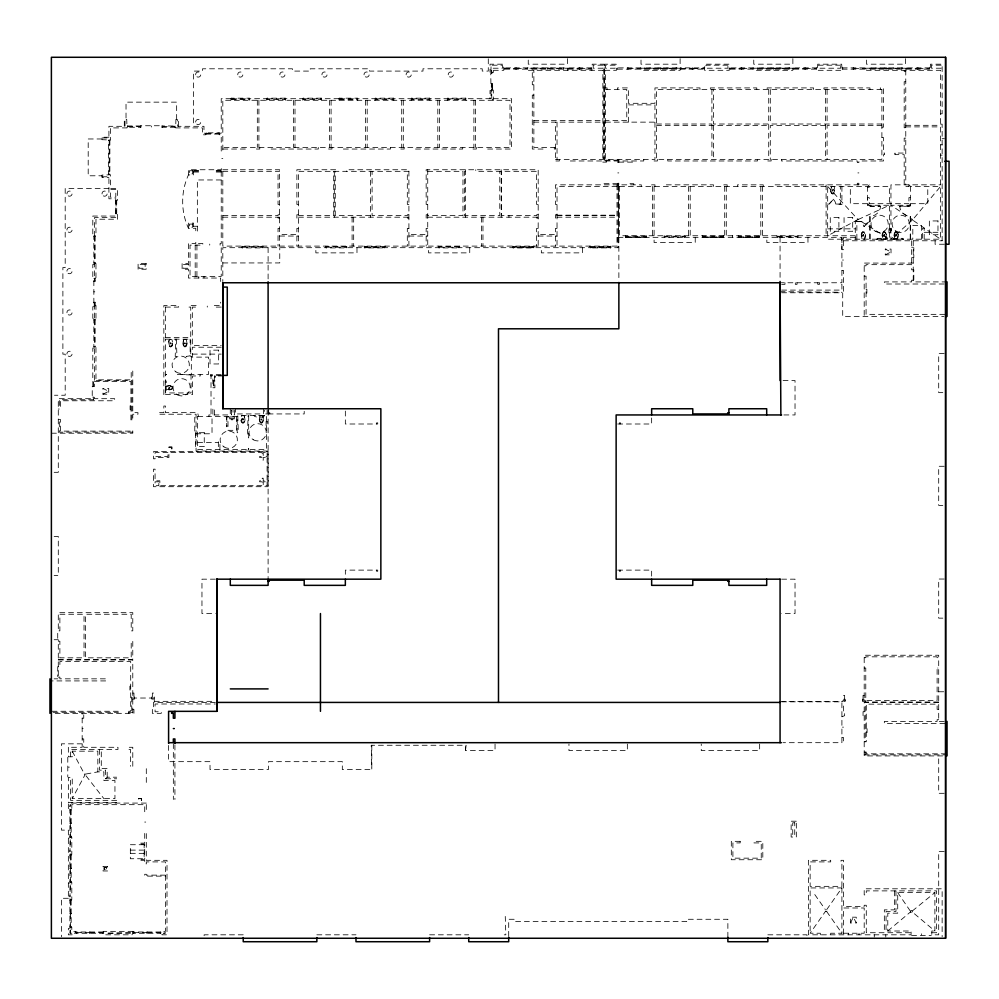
<?xml version="1.0" encoding="UTF-8"?>
<svg xmlns="http://www.w3.org/2000/svg" width="999" height="999" viewBox="0 0 999 999"><rect width="100%" height="100%" fill="white"/><g stroke="black" fill="none" stroke-linecap="round" stroke-linejoin="round"><path stroke-width="0.75" stroke-dasharray="5 3.75" d="M214.473 380.856L214.473 375.974L222.814 375.974M604.195 160.177L604.195 64.186M797.939 235.752L797.939 237.337L841.907 237.337L841.907 282.767L781.293 282.767M905.768 138.112L904.182 138.112L904.182 153.059L894.979 153.059L894.979 154.645L904.182 154.645L904.182 186.426L908.928 186.426M264.223 415.547L254.308 415.584M264.66 415.509C264.086 417.969 254.433 417.744 253.871 415.584M876.71 239.198L877.572 238.336L886.7 238.349L887.499 239.198M877.147 239.198L887.062 239.198M892.819 239.198L893.618 238.349L902.746 238.336L903.608 239.198M893.256 239.198L903.171 239.198M165.622 386.725L165.884 386.363A56.606 56.606 0 0 1 169.281 385.726A2.885 2.885 0 0 1 169.693 385.751A4.071 4.071 0 0 1 172.328 386.675A1.436 1.436 0 0 1 172.328 388.861A3.909 3.909 0 0 1 169.643 389.772A2.947 2.947 0 0 1 169.281 389.797A56.618 56.618 0 0 1 165.909 389.235L165.846 389.16A56.556 56.556 0 0 0 169.281 389.747M244.031 422.49A1.436 1.436 0 0 1 241.845 422.49A4.071 4.071 0 0 1 240.871 419.83A2.947 2.947 0 0 1 240.909 419.43A56.606 56.606 0 0 1 241.471 416.034L241.845 415.746A56.618 56.618 0 0 1 244.031 415.746L244.418 416.059A56.618 56.618 0 0 1 244.98 419.43A2.885 2.885 0 0 1 244.955 419.842M259.927 416.096L260.252 415.746A56.618 56.618 0 0 1 262.437 415.746L262.824 416.059A56.618 56.618 0 0 1 263.386 419.43A2.885 2.885 0 0 1 263.361 419.842M940.571 124.151L942.144 124.151L942.144 240.784L940.571 239.198L827.671 239.198L827.671 186.426L889.372 186.426L889.372 239.198L858.129 219.53L889.372 205.27L867.656 205.27L867.656 197.64L869.23 197.64L869.23 203.684L867.656 205.27M912.349 912.025C911.6 907.467 908.628 914.597 912.349 912.025L934.889 931.006L934.889 892.606L897.714 892.606L897.714 913.173L887.786 913.173L887.786 931.006L911.088 931.006L911.088 934.814L808.553 934.814L808.553 860.314L830.693 860.314L830.693 861.9L810.127 861.9L810.127 886.35L841.907 886.35L841.907 861.9L841.046 861.9L841.046 860.314L843.493 860.314L843.493 906.405L864.197 906.405L864.197 905.256L866.283 905.256L866.283 932.729L911.088 932.729M850.499 922.939L853.371 917.182L856.255 922.939L850.499 922.939L850.499 917.182L856.255 917.182L856.255 922.939M85.976 774.013L97.84 771.877L103.884 771.877L103.884 780.506L114.947 780.506L114.947 798.626L72.24 798.626L84.503 775.786C83.242 771.24 89.073 776.485 84.49 775.761M858.129 219.53L827.671 235.752M842.02 68.219L841.658 64.186L817.719 64.186L817.357 70.305L842.02 70.305L842.194 67.87L866.358 67.87L866.545 70.305L940.571 70.305L940.571 239.198L912.474 219.967L940.571 186.426L910.514 186.426L908.928 184.84L908.928 187.288L910.514 187.288M910.289 911.001L897.714 892.606M820.341 934.814L820.341 933.228L810.127 933.228L825.361 911.525C830.007 911.563 823.313 907.442 825.474 911.587M826.685 909.639L841.907 887.936L810.127 887.936L810.127 933.228M858.166 218.981L857.117 219.468M165.846 386.301L165.597 386.588A56.618 56.618 0 0 0 165.584 388.861L165.659 389.086M827.671 203.971L829.033 204.171L833.328 199.438L828.82 204.258L827.671 204.258M869.817 221.653C861.787 225 860.289 231.031 869.817 221.366M912.474 219.967L890.946 239.198L890.946 184.84L940.571 184.84M232.667 419.755L233.454 418.681M99.563 749.437L99.563 770.154L105.607 770.154L105.607 778.783L107.18 777.197L116.683 777.197M869.23 184.84L867.656 186.426L867.656 187.288L869.23 187.288L869.23 184.84L773.601 184.84L773.601 186.426M85.989 775.761L103.884 798.626M887.786 931.006L910.301 912.112M912.299 910.988L934.889 892.606M912.474 219.156L911.587 219.867M102.959 394.193L108.716 391.321L102.959 388.449L102.959 394.193L108.716 394.193L108.716 388.449L102.959 388.449M885.276 254.845L891.021 251.973L885.276 249.088L885.276 254.845L891.021 254.845L891.021 249.088L885.276 249.088M183.953 339.635L183.891 339.598A56.618 56.618 0 0 1 186.076 339.598L186.051 339.635M864.472 238.936L864.759 238.624A56.618 56.618 0 0 0 865.371 235.289A2.885 2.885 0 0 0 865.346 234.865A3.909 3.909 0 0 0 864.347 232.255A1.361 1.361 0 0 0 862.324 232.255A4.071 4.071 0 0 0 861.275 234.89A2.885 2.885 0 0 0 861.363 235.277A56.606 56.606 0 0 0 861.862 238.661L862.249 238.973A56.618 56.618 0 0 0 864.435 238.973L864.809 238.661A56.556 56.556 0 0 0 865.321 235.277M169.568 339.635L169.518 339.598A56.618 56.618 0 0 1 171.703 339.598L172.078 339.922A56.568 56.568 0 0 1 172.59 343.356M897.227 238.936L897.552 238.624A56.606 56.606 0 0 0 898.163 235.289A2.885 2.885 0 0 0 898.138 234.865A4.071 4.071 0 0 0 897.227 232.23A1.436 1.436 0 0 0 895.029 232.23A3.909 3.909 0 0 0 894.117 234.915A2.885 2.885 0 0 0 894.142 235.277A56.618 56.618 0 0 0 894.654 238.661L895.029 238.973A56.618 56.618 0 0 0 897.227 238.973L897.601 238.661A56.568 56.568 0 0 0 898.113 235.277M165.884 386.363L165.909 386.288A56.568 56.568 0 0 1 169.281 385.789M831.817 186.688L831.755 186.651A56.618 56.618 0 0 1 833.94 186.651L834.327 186.975A56.568 56.568 0 0 1 834.839 190.409M883.153 238.948L883.041 238.973A56.618 56.618 0 0 0 885.289 238.973L885.614 238.624A56.618 56.618 0 0 0 886.225 235.289M885.226 238.948L885.663 238.661A56.556 56.556 0 0 0 886.175 235.277A2.885 2.885 0 0 0 886.2 234.865A3.909 3.909 0 0 0 885.201 232.255A1.361 1.361 0 0 0 883.178 232.255A3.909 3.909 0 0 0 882.179 234.915A2.885 2.885 0 0 0 882.204 235.277A56.568 56.568 0 0 0 882.766 238.624L882.741 238.749A56.606 56.606 0 0 1 882.154 235.289M260.314 415.771L259.927 415.921A56.606 56.606 0 0 0 259.315 419.43A2.947 2.947 0 0 0 259.29 419.855M165.359 390.646L165.359 380.719M165.359 391.071L166.221 390.272L166.221 381.156L165.359 380.282M492.17 65.197L502.41 65.197L502.41 68.219L491.733 68.219L491.733 72.49L493.319 72.49L493.319 70.305L491.733 68.219M680.094 68.219L641.046 68.219L641.046 70.305L680.094 70.305L680.269 67.87L704.432 67.87L704.607 70.305L729.27 70.305L728.908 64.186L704.969 64.186L704.607 68.219M866.545 68.219L905.581 68.219L905.581 70.305M504.532 68.506L515.746 68.506M516.321 68.506L527.547 68.506M531.93 68.506L547.527 68.506M548.114 68.506L563.711 68.506M568.094 68.506L579.32 68.506M579.895 68.506L591.108 68.506M628.209 68.506L640.284 68.506M644.68 68.506L660.277 68.506M660.851 68.506L676.46 68.506M680.843 68.506L692.057 68.506M692.632 68.506L703.858 68.506M730.032 68.506L741.246 68.506M741.82 68.506L753.034 68.506M757.429 68.506L773.026 68.506M773.601 68.506L789.21 68.506M793.593 68.506L804.807 68.506M805.381 68.506L816.595 68.506M853.708 68.506L865.783 68.506M870.166 68.506L885.776 68.506M886.35 68.506L901.947 68.506M906.343 68.506L917.557 68.506M918.131 68.506L929.345 68.506M680.269 69.156L704.432 69.156M842.194 69.156L866.358 69.156M493.319 70.305L503.783 70.305L503.421 64.186L490.01 64.186L490.01 72.128L491.733 72.128M491.733 71.129L491.021 71.129L491.021 65.909M905.768 71.379L904.182 71.379L904.182 70.305M905.768 81.731L904.182 81.731L904.182 127.747L905.768 127.747M490.909 83.604L490.759 73.252L492.632 72.677L491.333 73.252M491.333 84.178L492.632 84.178M533.866 84.753L532.292 84.753L532.292 70.305M605.494 87.912L607.067 87.912L607.067 89.498M491.333 89.348L492.632 89.348M605.494 89.498L626.773 89.498L626.773 120.567L605.494 120.567M491.733 90.472L490.01 90.472L490.01 98.701M491.733 91.471L491.021 91.471L491.021 98.564M533.866 95.105L532.292 95.105L532.292 149.038L543.943 149.038L543.943 147.452M230.969 98.701L221.229 98.701L221.229 133.217L219.68 133.217M338.973 98.701L321.641 98.701L321.641 100.287M490.734 98.701L466.034 98.701L466.034 100.287M493.319 98.701L511.575 98.701L511.575 149.038L486.7 149.038L486.7 147.452M231.731 98.814L248.988 98.814M267.532 98.814L284.79 98.814M303.634 98.814L320.891 98.814M339.722 98.814L356.98 98.814M375.824 98.814L393.082 98.814M411.925 98.814L429.183 98.814M448.014 98.814L465.272 98.814M231.156 99.463L249.563 99.463L249.563 98.177L231.156 98.177L230.969 100.287M339.148 99.463L357.555 99.463L357.555 98.177L339.148 98.177L338.973 100.287M940.571 113.799L942.144 113.799L942.144 64.186L930.469 64.186L930.106 70.305M533.866 120.567L602.897 120.567M533.866 122.14L602.897 122.14M605.494 122.14L654.957 122.14M656.543 124.013L711.912 124.013M881.892 124.013L713.486 124.013L713.486 89.498M905.768 125.312L940.571 125.312M656.543 125.599L768.718 125.599M825.511 125.599L770.291 125.599L770.291 159.39M881.892 125.599L827.097 125.599L827.097 159.39M140.984 125.961L127.173 125.961L127.173 127.26L140.984 127.26L140.984 125.737L161.688 125.737L161.688 127.26L175.499 127.26L175.499 125.961L161.688 125.961M127.747 126.611L140.409 126.611M162.263 126.611L174.925 126.611M905.768 126.885L940.571 126.885M881.892 127.173L883.478 127.173L883.478 87.912L880.306 87.912L880.306 89.498M206.269 133.466L218.931 133.466M219.505 134.116L205.694 134.116L205.694 132.817L219.505 132.817L219.68 134.803L221.229 134.803L221.229 151.623L222.814 151.623L222.814 100.287L510.002 100.287L510.002 147.452L222.814 147.452M108.916 137.238L102.01 137.238L102.01 139.685L108.916 139.935M881.892 137.525L883.478 137.525L883.478 153.059L884.627 153.059L884.627 154.645L883.478 154.645L883.478 160.976L858.878 160.976L858.878 162.55L857.304 162.55L857.304 160.976L781.505 160.976L781.505 159.39M102.01 137.962L108.916 137.962L108.916 126.311L125.025 126.311L125.025 119.405M942.144 138.686L944.442 138.686M102.01 138.973L88.199 138.973L88.199 175.787L102.01 175.787M108.566 140.697L109.865 140.697M940.571 144.793L942.144 144.793M555.444 147.452L533.866 147.452L533.866 70.305M222.814 149.038L246.104 149.038L246.104 147.452M555.444 149.038L554.295 149.038L554.295 147.452M940.571 155.145L942.144 155.145M221.803 158.529L222.814 158.529M555.444 159.39L602.897 159.39M604.795 160.177L618.281 160.177L618.281 162.55M618.793 162.125L633.766 162.125L633.766 160.976M222.814 169.743L279.62 169.743L279.62 246.104M193.619 170.754L198.963 170.754M216.221 170.754L221.229 170.754M193.619 171.041L198.963 171.041M216.221 171.041L221.229 171.041M222.814 171.328L279.62 171.328M408.903 171.328L298.451 171.328L298.451 246.104M427.734 171.328L462.974 171.328L462.974 215.622L427.734 215.622M465.422 171.328L464.56 171.328L464.56 215.622L499.787 215.622L499.787 171.328M193.619 172.04L198.963 172.04L198.963 169.743M221.229 172.04L216.221 172.04L216.221 169.743M617.782 172.902L618.793 172.902M857.879 172.902L858.878 172.902M108.566 174.063L109.865 174.063M221.229 179.957L197.352 179.957L197.352 232.018L195.779 232.018L195.779 228.272L188.436 228.272A64.585 64.585 0 0 1 188.436 174.925L193.619 174.925L193.619 171.328M102.01 176.786L108.916 176.786L108.916 198.789L115.809 198.789L115.809 200.337L117.395 200.337L117.395 188.436L110.489 188.436L110.489 174.813L102.01 175.062L102.01 177.51L108.916 177.51M617.782 183.691L602.822 183.691L602.822 184.84M616.995 186.426L557.03 186.426L557.03 246.104M619.58 186.426L826.098 186.426M108.916 188.436L65.197 188.436L65.197 267.532L62.887 267.532L62.887 354.158L65.197 354.158L65.197 395.242L54.458 395.242M910.514 197.64L908.928 197.64L908.928 203.684L910.514 205.27L890.946 205.27L911.762 219.068M115.422 201.099L116.708 201.099M869.23 203.684L908.928 203.684M910.514 203.684L927.771 203.684L927.771 186.426M833.129 199.238A7.205 7.205 0 0 1 835.726 203.971L840.334 203.971M279.62 204.408L278.034 204.408L278.034 171.328M298.451 204.408L296.878 204.408L296.878 169.743L336.126 169.743L336.126 171.328M408.903 204.408L407.317 204.408L407.317 171.328M427.734 204.408L426.161 204.408L426.161 169.743L538.186 169.743L538.186 246.104M538.186 204.408L536.6 204.408L536.6 171.328L475.774 171.328L475.774 169.743M557.03 204.408L555.444 204.408L555.444 184.84L641.296 184.84L641.296 186.426M840.334 204.258L835.726 203.971M869.817 205.27L869.817 205.981L880.594 206.269L870.104 206.269L870.104 205.27M910.514 186.426L910.514 205.981L899.724 206.269L910.226 206.269L910.226 205.27M115.422 213.749L116.708 213.749M279.62 214.76L278.034 214.76L278.034 215.622L222.814 215.622M298.451 214.76L296.878 214.76L296.878 218.069L298.451 218.069M408.903 214.76L407.317 214.76L407.317 215.622L372.09 215.622L372.09 171.328M427.734 214.76L426.161 214.76L426.161 218.069L427.734 218.069M538.186 214.76L536.6 214.76L536.6 215.622L501.373 215.622L501.373 171.328M557.03 214.76L555.444 214.76L555.444 218.069L557.03 218.069M557.03 215.185L616.995 215.185M298.451 215.622L333.691 215.622L333.691 171.328M370.504 215.622L335.264 215.622L335.264 171.328M557.03 215.622L616.995 215.622M222.814 217.195L279.62 217.195M298.451 217.195L408.903 217.195M427.734 217.195L538.186 217.195M557.03 217.195L616.995 217.195M115.809 217.632L94.393 217.632L94.393 235.627L95.966 235.627L95.966 219.218L117.395 219.218L117.395 214.51L115.809 214.51L115.809 216.046L92.807 216.046L92.807 234.765L94.393 234.765M279.62 218.069L278.034 218.069L278.034 217.195M408.903 218.069L407.317 218.069L407.317 217.195M538.186 218.069L536.6 218.069L536.6 217.195M856.867 221.366L861.9 221.653A7.205 7.205 0 0 0 864.497 226.398M856.867 221.653L861.9 221.653M193.619 226.261L197.352 226.261M279.62 228.421L278.034 228.421L278.034 246.104M298.451 228.421L296.878 228.421L296.878 234.453L279.62 234.453M408.903 228.421L407.317 228.421L407.317 246.104M427.734 228.421L426.161 228.421L426.161 234.453L408.903 234.453M538.186 228.421L536.6 228.421L536.6 246.104M557.03 228.421L555.444 228.421L555.444 234.453L538.186 234.453M827.671 228.846L855.281 228.846M924.175 232.305L940.571 232.305M855.281 235.752L619.58 235.752L619.58 184.84M279.62 236.039L298.451 236.039M408.903 236.039L427.734 236.039M538.186 236.039L557.03 236.039M777.047 236.251L797.764 236.251L797.764 237.55L777.047 237.55L776.872 235.752M93.856 236.388L95.155 236.388M626.273 236.9L645.829 236.9M664.884 236.9L684.44 236.9M703.284 236.9L722.839 236.9M739.01 236.9L758.578 236.9M777.634 236.9L797.19 236.9M617.994 237.337L664.123 237.337L664.123 235.752M776.872 237.337L685.189 237.337L685.189 235.752M855.281 237.337L843.493 237.337L843.493 239.198L841.907 240.784L942.144 240.784M618.581 237.625L618.281 185.265M617.994 237.912L618.581 247.69L459.702 247.69L459.702 246.104M944.405 244.243L935.101 244.243L935.101 240.784M262.787 246.616L242.083 246.616L242.083 247.902L262.787 247.902L262.974 246.104M385.177 246.616L364.46 246.616L364.46 247.902L385.177 247.902L385.352 246.104M589.959 246.616L610.664 246.616L610.664 247.902L589.959 247.902L589.772 246.104M242.657 247.252L262.213 247.252M326.636 247.252L346.203 247.252M365.035 247.252L384.59 247.252M439.385 247.252L458.941 247.252M513.598 247.252L533.154 247.252M590.534 247.252L610.089 247.252M911.662 247.252L913.236 247.252M262.974 247.69L325.886 247.69L325.886 246.104M911.662 257.605L913.823 257.605L913.823 247.764M842.482 260.04L843.493 260.04M93.856 262.849L95.155 262.849M222.814 262.937L279.757 262.937L279.757 247.69M913.236 263.074L864.197 263.074L864.197 316.433M94.393 264.46L92.807 264.46L92.807 276.985L94.393 276.985M864.197 265.809L866.071 265.809L866.071 264.66L911.662 264.66L911.662 269.83L913.823 269.83L913.823 279.683M841.907 270.392L843.493 270.392L843.493 294.28M864.197 276.161L866.071 276.161L866.071 314.348L944.954 314.348M93.856 278.609L95.155 278.609M913.236 280.195L911.662 280.195L911.662 281.918L884.34 281.918L884.34 284.003L944.954 284.003M93.856 280.906L95.155 280.906M93.806 281.481L95.155 281.481L95.155 278.034L93.856 278.034L93.856 305.644L95.155 305.644L95.155 302.197L93.806 302.197M947.04 281.918L913.236 281.918L913.236 240.784M781.655 284.34L784.964 284.34L784.964 282.767M866.071 289.285L866.87 289.285L866.87 293.094L866.071 293.094M781.655 290.097L841.907 290.097L841.907 284.34L840.184 284.34L840.184 282.767M93.806 291.833L94.818 291.833M780.069 291.696L841.907 292.27M781.605 292.769L842.706 292.769L842.706 316.433L943.968 316.433M93.856 302.772L95.155 302.772M93.856 305.07L95.155 305.07M94.393 306.693L92.807 306.693L92.807 318.344L94.393 318.344M165.434 307.093L178.659 307.093L178.659 305.507L163.848 305.507L163.848 395.679L165.359 395.679L165.359 394.53L192.607 394.53L192.607 375.974L200.237 375.974L200.237 374.388M221.229 307.093L214.186 307.093L214.186 305.507L220.654 305.507L220.654 302.197M93.856 319.967L95.155 319.967M165.434 337.575L190.734 337.575L190.734 307.093L189.011 307.093L189.011 305.507L196.928 305.507L196.928 307.093L192.32 307.093L192.32 345.629L221.229 345.629M165.434 339.161L190.734 339.161L190.734 356.418M93.856 346.428L95.155 346.428M221.229 347.215L192.32 347.215L192.32 356.418L186.139 356.418L190.16 355.844L190.16 339.161M94.393 348.052L92.807 348.052L92.807 386.613M944.217 353.534L938.698 353.534L938.698 392.644L944.217 392.644M192.32 354.108L221.229 354.108M165.434 374.388L166.583 374.388L165.434 374.962M221.229 374.388L210.589 374.388L210.589 375.974L212.887 375.974L212.887 387.762L214.897 387.762L214.897 380.856L212.887 380.856M191.034 374.962L176.935 374.388L208.579 374.388L208.579 357.13L191.321 357.13L191.321 374.388M221.353 375.387L211.014 375.387L211.014 414.947M783.066 380.569L795.029 380.569L795.029 414.947L783.104 414.947M94.393 381.431L130.919 381.431L130.919 419.98L132.78 419.98L132.78 414.223L137.962 414.223L137.962 412.649L132.78 412.649L132.78 370.641L131.206 370.641L131.206 379.845L95.966 379.845L95.966 347.177L94.393 347.177L94.393 386.613L92.233 386.613L92.233 396.965L94.393 396.965L94.393 398.688L114.66 398.688L114.66 400.774L60.377 400.774L60.377 409.041L58.292 409.041M169.006 387.45A2.26 2.26 0 0 1 169.83 387.612A2.26 2.26 0 0 0 169.106 387.387L169.006 388.074A2.26 2.26 0 0 0 169.83 387.924A2.26 2.26 0 0 1 169.106 388.149M213.461 398.114L214.473 398.114M93.594 399.725L59.328 399.725L59.328 409.041M130.919 405.794L130.107 405.794L130.107 409.602L130.919 409.602M268.681 412.787L269.83 412.787L269.83 413.936M268.107 413.936L304.208 413.936L304.208 411.338M237.762 416.533L194.768 416.533L194.768 433.778L212.025 433.778L212.025 416.533M229.995 416.958L234.028 416.958M230.856 418.394L233.167 418.394M58.292 419.393L60.377 419.393L60.377 431.118L130.919 431.118L130.919 430.332L132.78 430.332L132.78 433.204L51.386 433.204M231.556 419.83L232.467 419.83M617.669 424.001L651.648 424.001L651.648 416.383M132.78 432.155L59.328 432.155L59.328 419.393M197.64 442.557L218.356 442.557M268.107 451.036L196.066 451.036L196.066 414.223L158.666 414.223L158.666 412.649L163.848 412.649L163.848 406.031L165.434 406.031L165.434 412.649L197.64 412.649L198.501 416.533M944.217 466.283L938.698 466.283L938.698 505.394L944.217 505.394M54.146 472.315L58.292 472.315L58.292 398.688L92.807 398.688L92.807 396.965M54.146 536.463L58.292 536.463L58.292 575.574L54.146 575.574M617.669 570.117L651.648 570.117L651.648 576.211M944.217 579.033L938.698 579.033L938.698 618.144L944.217 618.144M215.384 579.17L201.96 579.17L201.96 613.536L215.422 613.536M781.605 579.17L795.029 579.17L795.029 613.536L781.568 613.536M54.146 639.71L58.292 639.71L58.292 678.833L54.121 678.833M58.292 641.221L59.878 641.221L59.878 657.829L84.028 657.829L84.028 614.26L59.878 614.26L59.878 630.869L57.717 630.869L57.717 640.721M864.197 657.692L865.783 657.692L865.783 656.83L937.112 656.83L937.112 657.692L938.698 657.692M58.292 659.415L132.78 659.415L132.78 641.221L131.206 641.221L131.206 657.829L85.614 657.829L85.614 614.26L131.206 614.26L131.206 630.869L132.78 630.869L132.78 612.674L58.292 612.674L58.292 630.869M58.292 659.989L132.78 659.989L132.78 713.348M864.197 668.044L865.783 668.044L865.783 700.399L937.112 700.399L937.112 668.044L938.698 668.044L937.686 668.044M58.292 677.11L59.878 677.11L59.878 678.833L106.319 678.833L106.319 680.918L52.035 680.918M130.694 686.201L129.895 686.201L129.895 690.009L130.694 690.009M938.698 691.77L944.217 691.77M132.78 693.069L133.941 693.069L133.941 696.952L132.78 696.952M153.496 693.069L152.347 693.069L152.347 696.952L153.496 696.952M843.493 695.366L844.642 695.366L844.642 699.25M864.197 695.366L863.049 695.366L863.049 699.25M131.743 698.026L154.283 698.026M132.78 699.113L134.515 699.113L134.515 696.952M153.496 699.113L151.773 699.113L151.773 696.952M843.493 699.25L845.216 699.25L845.216 701.41L843.493 701.41M864.197 699.25L862.474 699.25L862.474 701.41L864.197 701.41M845.216 700.324L842.994 700.324L842.994 701.623L781.605 701.623M862.474 700.324L865.246 700.324L865.246 741.745M154.283 701.335L215.384 701.335M781.618 701.835L841.907 701.835L841.907 742.682L782.929 742.682M938.698 701.985L864.197 701.985L864.197 655.244L938.698 655.244L938.698 721.403L944.255 721.403M215.372 702.422L153.496 702.422L153.496 709.465L152.347 709.465L152.347 713.348L161.264 713.348L161.264 711.763L155.07 711.763L155.07 703.995L215.334 703.995M938.698 702.559L864.197 702.559L864.197 755.918L944.255 755.918M938.698 709.315L937.112 709.315L937.112 704.145L866.283 704.145L866.283 741.745L864.197 741.745M132.78 709.465L133.941 709.465L133.941 713.348L53.022 713.348M52.035 711.263L118.406 711.263L118.406 713.348M864.197 711.763L863.049 711.763L863.049 715.646L864.197 715.646M53.059 712.299L118.406 712.299M128.759 712.299L132.78 712.299M841.907 716.795L844.642 715.646L844.642 711.763L843.493 711.763L843.493 702.422M82.168 718.231L83.741 718.231L83.741 713.348M938.698 719.667L937.112 719.667L937.112 721.403L884.34 721.403L884.34 723.488L944.954 723.488M842.482 727.147L843.493 727.147M82.168 728.583L83.167 728.583M866.283 728.771L867.095 728.771L867.095 732.579L866.283 732.579M841.907 737.499L843.493 737.499L843.493 742.682M82.168 738.948L83.741 738.948L83.741 747.289L117.969 747.289L117.969 749.437L70.517 749.437L70.517 756.78M82.168 743.83L61.451 743.83L61.451 830.119L68.357 830.119L68.357 898.576L71.803 899.55L71.803 882.354L68.357 883.328M71.516 747.289L82.168 747.289L82.168 713.348M465.559 750.012L466.133 745.266L371.228 745.266L371.803 769.005M68.357 747.289L68.357 756.78L72.24 756.78L72.24 751.173L97.84 751.173L97.84 771.877M864.197 752.097L866.283 752.097L866.283 753.833L944.954 753.833M864.197 754.869L947.04 754.869M68.357 767.132L69.368 767.132M105.607 778.783L116.683 778.783M944.217 793.306L938.698 793.306L938.698 755.918M116.683 800.349L70.517 800.349L70.517 777.484M116.683 802.509L68.357 802.509L68.357 777.484L72.24 777.484L72.24 798.626M69.88 809.989L71.179 809.989M144.718 822.065L145.729 822.065M69.88 822.926L71.179 822.926M69.88 823.501L71.179 823.501M69.88 836.45L71.179 836.45M68.357 838.173L71.803 837.199L71.803 854.382L68.357 853.421M130.345 850.112L144.143 850.112M944.217 851.398L938.698 851.398L938.698 934.814L931.792 934.814L931.792 931.006L934.889 931.006M130.345 853.346L144.143 853.346M69.88 855.144L71.179 855.144M69.88 868.081L71.179 868.081M69.88 868.655L71.179 868.655M165.434 875.136L146.304 875.136L146.304 874.275L144.718 874.275L144.718 876.135L165.434 876.135M69.88 881.605L71.179 881.605M68.357 898.288L61.451 898.288L61.451 936.725M69.88 900.299L71.179 900.299M69.88 913.236L71.179 913.236M69.88 913.823L71.179 913.823M505.257 916.408L505.831 934.814L504.245 934.814M69.88 926.76L71.179 926.76M160.827 931.992L133.217 931.992L133.217 933.291L160.827 933.291L161.001 931.355L165.434 931.355L165.434 861.9L146.304 861.9L146.304 863.91L144.718 863.91L144.718 860.314L139.548 860.314L139.548 859.315L144.718 859.315L144.718 844.143L139.548 844.143L139.548 843.131L144.718 843.131L144.718 832.417L146.304 832.417L146.304 860.314L167.008 860.314L167.008 934.814L161.975 934.814L161.975 932.941L161.001 932.941M76.411 932.641L89.348 932.641M89.935 932.641L102.872 932.641M133.791 932.641L146.728 932.641M147.315 932.641L160.252 932.641M931.792 932.729L936.612 932.729L936.612 890.883L866.283 890.883L866.283 894.904L864.197 894.904L864.197 888.798L942.144 888.798L942.144 936.712M841.907 887.936L841.907 933.228L830.693 933.228L830.693 934.814M843.493 933.228L864.197 933.228L864.197 907.991L843.493 907.991L843.493 934.814M243.232 934.814L204.121 934.814L204.121 937.112M316.858 934.814L355.981 934.814M429.607 934.814L468.731 934.814M767.844 934.814L806.967 934.814L806.967 937.112M911.587 935.389L931.293 935.389M895.004 238.936L894.742 238.736A56.556 56.556 0 0 1 894.142 235.277M862.274 238.948L861.962 238.736A56.568 56.568 0 0 1 861.363 235.277M262.387 415.771L262.774 416.096A56.556 56.556 0 0 1 263.336 419.443M243.981 415.771L244.368 416.096A56.556 56.556 0 0 1 244.917 419.443M261.663 419.168L261.039 419.168A2.26 2.26 0 0 0 261.164 420.005M243.257 419.168L242.632 419.168A2.26 2.26 0 0 0 242.782 419.992A2.26 2.26 0 0 1 242.557 419.255M883.89 235.614L884.502 235.614A2.26 2.26 0 0 0 884.352 234.728M492.17 99.138L493.319 100.287L493.319 90.11L491.733 90.11L491.733 98.564M231.356 419.755L230.569 418.681M186.301 339.747L186.401 339.922A56.568 56.568 0 0 1 186.975 343.356M827.671 186.426L857.279 218.781M814.772 894.542L825.361 909.639M826.685 911.525L841.907 933.228M72.24 751.173L84.465 774.05M929.345 67.87L929.345 69.156M924.175 239.198L924.175 228.272L922.589 228.272L922.589 239.198M921.44 239.198L921.44 225.399L912.811 225.399L912.811 239.198M921.44 933.803L921.44 934.814M918.131 67.87L918.131 69.156M917.557 67.87L917.557 69.156M911.662 240.784L911.662 263.074M910.514 216.333L910.514 239.198M910.226 239.198L910.226 216.333A10.764 10.764 0 0 1 899.724 206.269M906.343 67.87L906.343 69.156M905.768 70.092L905.768 184.84M905.618 58.666L905.618 64.186L866.508 64.186L866.508 58.666M901.947 67.87L901.947 69.156M895.978 890.883L895.978 911.438L886.063 911.438L886.063 932.729M894.979 153.059L894.979 154.071M894.405 890.883L894.405 909.864L884.34 909.864L884.34 932.729M886.35 67.87L886.35 69.156M885.776 67.87L885.776 69.156M885.776 934.814L885.776 937.112M883.878 235.552L883.878 235.614A2.26 2.26 0 0 1 884.04 234.728M874.275 934.814L874.275 937.112M870.166 67.87L870.166 69.156M870.104 239.198L870.104 216.333A10.764 10.764 0 0 0 880.594 206.269M869.954 89.498L869.954 87.912L823.938 87.912L823.938 89.498M869.817 216.333L869.817 239.198M867.582 186.426L867.582 203.684L850.324 203.684L850.324 186.426M865.783 67.87L865.783 69.156M865.246 752.097L865.246 754.869M858.878 184.84L858.878 183.267L857.304 183.267L857.304 184.84M859.015 933.228L859.015 934.814M856.867 239.198L856.867 221.079L855.281 221.079L855.281 239.198M853.708 67.87L853.708 69.156M853.134 67.87L853.134 69.156M848.663 933.228L848.663 934.814M843.493 240.784L843.493 249.688L841.907 249.688L841.907 237.337M842.769 67.87L842.769 69.156M841.907 186.426L841.907 204.545L840.334 204.545L840.334 186.426M827.097 89.498L827.097 124.013M826.098 184.84L826.098 235.752M825.511 89.498L825.511 159.39M819.48 282.767L819.48 284.34L817.756 284.34L817.756 282.767M816.595 67.87L816.595 69.156M813.586 89.498L813.586 87.912L767.132 87.912L767.132 89.498M807.966 237.337L807.966 242.507L766.845 242.507L766.845 237.337M805.381 67.87L805.381 69.156M804.807 67.87L804.807 69.156M797.19 236.251L797.19 237.55M797.04 282.767L797.04 284.34L795.316 284.34L795.316 282.767M793.593 67.87L793.593 69.156M792.869 58.666L792.869 64.186L753.758 64.186L753.758 58.666M789.21 67.87L789.21 69.156M780.069 237.337L780.069 281.593M777.634 236.251L777.634 237.55M773.601 67.87L773.601 69.156M773.026 67.87L773.026 69.156M771.153 159.39L771.153 160.976L767.844 160.976L767.844 159.39M770.291 89.498L770.291 124.013M768.718 89.498L768.718 159.39M763.248 186.426L763.248 184.84L737.512 184.84L737.512 186.426M762.387 186.426L762.387 235.752M760.801 186.426L760.801 235.752M759.652 744.005L759.652 750.586L701.261 750.586L701.261 744.005M759.327 235.752L759.327 237.337M758.578 236.251L758.578 237.55M757.429 67.87L757.429 69.156M757.492 159.39L757.492 160.976L667.757 160.976L667.757 159.39M756.78 89.498L756.78 87.912L710.326 87.912L710.326 89.498M753.034 67.87L753.034 69.156M741.82 67.87L741.82 69.156M741.246 67.87L741.246 69.156M739.01 236.251L739.01 237.55M738.261 235.752L738.261 237.337M732.554 235.752L732.554 237.337M730.032 67.87L730.032 69.156M727.871 937.224L727.871 919.28L686.738 919.28L686.738 921.577L514.747 921.577L514.747 919.28L508.703 919.28L508.703 937.224M727.147 186.426L727.147 184.84L723.838 184.84L723.838 186.426M726.285 186.426L726.285 235.752M724.712 186.426L724.712 235.752M723.588 235.752L723.588 237.337M722.839 236.251L722.839 237.55M713.486 125.599L713.486 159.39M713.486 186.426L713.486 184.84L665.309 184.84L665.309 186.426M711.912 89.498L711.912 159.39M703.858 67.87L703.858 69.156M703.284 236.251L703.284 237.55M702.522 235.752L702.522 237.337M699.974 89.498L699.974 87.912L654.957 87.912L654.957 103.309L628.359 103.309L628.359 87.912L617.419 87.912L617.419 89.498M695.229 237.337L695.229 242.507L654.095 242.507L654.095 237.337M692.632 67.87L692.632 69.156M692.057 67.87L692.057 69.156M690.197 186.426L690.197 235.752M688.611 186.426L688.611 235.752M684.44 236.251L684.44 237.55M680.843 67.87L680.843 69.156M680.119 58.666L680.119 64.186L641.008 64.186L641.008 58.666M676.46 67.87L676.46 69.156M664.884 236.251L664.884 237.55M660.851 67.87L660.851 69.156M660.277 67.87L660.277 69.156M657.404 159.39L657.404 160.976L654.095 160.976L654.095 159.39M654.957 186.426L654.957 184.84L651.648 184.84L651.648 186.426M654.095 186.426L654.095 235.752M652.509 186.426L652.509 235.752M646.578 235.752L646.578 237.337M645.829 236.251L645.829 237.55M644.68 67.87L644.68 69.156M643.743 159.39L643.743 160.976L569.68 160.976L569.68 159.39M640.284 67.87L640.284 69.156M633.766 184.84L633.766 183.691L630.019 183.691L630.019 184.84M628.359 122.14L628.359 104.883L654.957 104.883L654.957 159.39L605.494 159.39L605.494 70.292L616.52 70.292L616.52 68.219L616.171 64.186L604.482 64.186L603.908 159.39L603.908 64.186L592.22 64.186L591.858 70.292M628.209 67.87L628.209 69.156M627.634 67.87L627.634 69.156M627.347 744.005L627.347 750.586L568.955 750.586L568.955 744.005M626.273 236.251L626.273 237.55M625.511 235.752L625.511 237.337M620.491 424.001L620.491 422.852L619.343 422.852L619.343 424.001M620.491 570.117L620.491 571.266L619.343 571.266L619.343 570.117M618.793 159.39L618.793 162.55L617.782 162.55L617.782 160.976M618.793 184.84L618.793 183.267L617.782 183.267L617.782 184.84M618.868 237.637L618.868 280.894M618.581 184.84L618.581 237.337M618.281 183.267L618.281 184.84M617.994 184.84L617.994 247.69M617.282 67.87L617.282 69.156M616.995 184.84L616.995 246.104L222.814 246.104L222.814 168.881L221.229 168.881L221.229 169.743L188.436 169.743L188.436 174.925M610.851 246.104L610.851 247.69M610.089 246.616L610.089 247.902M606.568 160.976L606.568 162.125L602.822 162.125L602.897 70.292L528.296 70.305L528.296 68.219L567.345 68.219L567.345 70.305M591.108 67.87L591.108 69.156M590.534 246.616L590.534 247.902M582.479 247.69L582.479 252.872L541.346 252.872L541.346 247.69M579.895 67.87L579.895 69.156M579.32 67.87L579.32 69.156M568.094 67.87L568.094 69.156M567.382 58.666L567.382 64.186L528.259 64.186L528.259 58.666M563.711 67.87L563.711 69.156M559.328 159.39L559.328 160.976L555.444 160.976L555.444 122.14M557.03 122.14L557.03 159.39M555.444 236.039L555.444 246.104M548.114 67.87L548.114 69.156M547.527 67.87L547.527 69.156M533.903 246.104L533.903 247.69M533.154 246.616L533.154 247.902M531.93 67.87L531.93 69.156M527.547 67.87L527.547 69.156M516.321 67.87L516.321 69.156M515.746 67.87L515.746 69.156M513.598 246.616L513.598 247.902M512.837 246.104L512.837 247.69M508.941 215.622L508.941 217.195M504.532 67.87L504.532 69.156M501.198 169.743L501.198 217.195M495.042 744.005L495.042 750.586L465.559 750.586L465.559 745.266M491.983 84.178L491.983 89.348M488.286 58.816L488.286 71.091L482.242 71.091L482.242 68.794L422.989 68.794L422.989 71.091L369.493 71.091L369.493 68.794L310.252 68.794L310.252 71.091L292.42 71.091L292.42 68.794L202.535 68.794L202.535 71.091L193.619 71.091L193.619 126.311M482.967 217.195L482.967 246.104M481.381 217.195L481.381 246.104M476.348 147.452L476.348 149.038L473.039 149.038L473.039 147.452M475.487 100.287L475.487 147.452M473.901 100.287L473.901 147.452M469.73 247.69L469.73 252.872L428.596 252.872L428.596 247.69M465.422 169.743L465.422 217.195M465.272 98.177L465.272 99.463M462.687 147.452L462.687 149.038L414.51 149.038L414.51 147.452M458.941 246.616L458.941 247.902M448.014 98.177L448.014 99.463M447.265 100.287L447.265 98.701L429.932 98.701L429.932 100.287M439.385 100.287L439.385 147.452M439.385 246.616L439.385 247.902M438.636 246.104L438.636 247.69L346.953 247.69L346.953 246.104M437.812 100.287L437.812 147.452M429.183 98.177L429.183 99.463M427.734 169.743L427.734 246.104M426.161 236.039L426.161 246.104M411.925 98.177L411.925 99.463M411.163 100.287L411.163 98.701L393.831 98.701L393.831 100.287M408.903 246.104L408.903 169.743L346.491 169.743L346.491 171.328M404.158 147.452L404.158 149.038L400.849 149.038L400.849 147.452M403.296 100.287L403.296 147.452M401.71 100.287L401.71 147.452M393.082 98.177L393.082 99.463M390.497 147.452L390.497 149.038L342.32 149.038L342.32 147.452M384.59 246.616L384.59 247.902M376.573 424.001L376.573 422.852L377.722 422.852L377.722 424.001L345.342 424.001L345.342 410.277M376.573 570.117L376.573 571.266L377.722 571.266L377.722 570.117L345.342 570.117L345.342 576.211M375.824 98.177L375.824 99.463M375.075 100.287L375.075 98.701L357.742 98.701L357.742 100.287M371.803 745.266L371.803 769.58L342.32 769.58L342.32 761.663L268.394 761.663L268.394 769.58L210.015 769.58L210.015 761.663L168.594 761.663L168.594 744.892M370.504 171.328L370.504 217.195M367.195 100.287L367.195 147.452M365.609 100.287L365.609 147.452M365.035 246.616L365.035 247.902M364.285 246.104L364.285 247.69M356.98 98.177L356.98 99.463M356.98 247.69L356.98 252.872L315.859 252.872L315.859 247.69M353.671 217.195L353.671 246.104M352.098 217.195L352.098 246.104M346.203 246.616L346.203 247.902M339.722 98.177L339.722 99.463M334.315 171.328L334.315 217.195M331.955 147.452L331.955 149.038L328.659 149.038L328.659 147.452M331.094 100.287L331.094 147.452M329.52 100.287L329.52 147.452M326.636 246.616L326.636 247.902M320.891 98.177L320.891 99.463M318.294 147.452L318.294 149.038L270.117 149.038L270.117 147.452M303.634 98.177L303.634 99.463M302.872 100.287L302.872 98.701L285.552 98.701L285.552 100.287M296.878 236.039L296.878 246.104M295.005 100.287L295.005 147.452M293.419 100.287L293.419 147.452M284.79 98.177L284.79 99.463M268.681 408.753L268.681 413.936M268.107 247.69L268.107 280.207M268.107 410.302L268.107 577.609M267.532 98.177L267.532 99.463M267.108 410.339L267.108 413.936L264.51 413.936L264.51 410.339M266.783 100.287L266.783 98.701L249.738 98.701L249.738 100.287M266.521 421.478L266.521 415.509L237.762 415.509L238.336 432.704L237.188 432.704L237.188 416.533M266.521 425.799L266.521 449.45L197.64 449.45L197.64 416.533M263.511 408.753L263.511 413.936L235.464 413.936L235.464 408.753M262.213 246.616L262.213 247.902M259.765 147.452L259.765 149.038L256.456 149.038L256.456 147.452M258.903 100.287L258.903 147.452M257.33 100.287L257.33 147.452M248.988 98.177L248.988 99.463M248.689 415.509L248.689 437.949L247.54 432.704L248.114 415.509M248.689 449.45L248.689 448.301L248.114 449.45M242.657 246.616L242.657 247.902M241.895 246.104L241.895 247.69L222.814 247.69L222.814 281.481M236.613 416.533L236.613 430.332L227.984 430.332L227.984 416.533M234.453 410.339L234.453 414.947L233.017 414.947L233.017 410.339M234.315 417.245L234.315 418.968M231.731 98.177L231.731 99.463M231.443 410.339L231.443 414.947L231.293 410.339M230.282 408.753L230.282 414.947L208.866 414.947L208.866 416.533M229.708 417.245L229.708 418.968M226.835 416.533L226.835 426.81L226.261 416.533M221.229 171.328L221.229 243.519L220.08 243.519L220.08 245.105L221.229 245.105L221.229 276.448L190.022 276.448L190.022 245.105L202.822 245.105L202.822 243.519L197.352 243.519L197.352 242.37L195.779 242.37L195.779 243.519L188.436 243.519L188.436 263.511L182.105 263.511L182.105 269.255L188.436 269.255L188.436 278.034L220.654 278.034L220.654 281.481M219.93 449.45L219.93 441.97L218.356 441.97L218.356 449.45M218.931 132.817L218.931 134.116M215.622 375.974L215.622 377.123L214.473 377.123L214.473 375.974M214.473 414.947L214.473 408.466L212.887 408.466L212.887 414.947M213.898 380.856L213.898 387.762M213.611 380.856L213.611 387.762M209.728 244.093L209.728 245.105M207.28 306.081L207.28 307.093M206.269 132.817L206.269 134.116M203.971 276.448L203.971 278.034M198.789 276.448L198.789 278.034M196.928 245.105L196.928 276.448M195.192 245.105L195.192 276.448M193.619 226.698L193.619 223.102L188.436 223.102L188.436 228.272M191.034 374.388L191.034 392.944L165.359 392.944L165.359 339.161M184.678 343.019A2.26 2.26 0 0 0 184.827 343.843A2.26 2.26 0 0 1 184.603 343.119L185.302 343.019A2.26 2.26 0 0 1 185.09 343.968M178.371 126.311L178.371 119.405L175.924 119.405L175.674 127.897L202.385 127.897L202.385 134.803L205.519 134.803L205.519 133.217L203.971 133.217L203.971 126.311L177.647 126.311L177.647 119.405M176.648 119.405L176.648 102.148L126.024 102.148L126.024 119.405M176.361 339.161L176.935 356.418L175.212 356.418L175.787 339.161M174.925 125.961L174.925 127.26M174.925 745.004L174.925 761.663M174.925 763.248L174.925 799.487M173.339 743.606L173.339 799.487M171.99 448.951L171.99 446.94L168.531 446.94L168.531 448.951M171.703 448.951L171.703 447.227L168.819 447.227L168.819 448.951M170.916 343.019A2.26 2.26 0 0 1 170.767 343.843A2.26 2.26 0 0 0 170.991 343.119L170.292 343.019M165.359 307.093L165.359 337.575M162.263 125.961L162.263 127.26M160.252 931.992L160.252 933.291M154.283 696.952L154.283 701.835M151.336 126.024L151.336 127.035M147.315 931.992L147.315 933.291M146.728 931.992L146.728 933.291M146.304 768.681L146.304 785.514M141.608 800.424L141.608 798.413L138.149 798.413L138.149 800.424M141.321 800.424L141.321 798.701L138.436 798.701L138.436 800.424M140.409 125.961L140.409 127.26M133.791 931.992L133.791 933.291M132.78 766.27L132.78 747.289L128.322 747.289L128.322 749.437L130.482 749.437L130.482 766.27M131.856 419.98L131.856 380.644L93.594 380.644L93.594 386.613M131.743 696.952L131.743 713.348M128.759 713.348L128.759 711.263L130.694 711.263L130.694 661.575L59.878 661.575L59.878 666.745L57.717 666.745L57.717 676.598M127.747 125.961L127.747 127.26M124.301 126.311L124.301 119.405L126.748 119.405L126.998 127.897L110.489 127.897L110.489 139.935L108.566 140.122L108.566 174.638L109.865 174.638L109.865 140.122M116.071 201.099L116.071 213.749M109.216 140.697L109.216 174.063M107.18 777.197L107.18 768.568L101.286 768.568L101.286 749.437M102.872 931.992L102.872 933.291M94.505 236.388L94.505 262.849M94.505 278.609L94.505 280.906M94.505 302.772L94.505 305.07M94.505 319.967L94.505 346.428M93.594 396.965L93.594 399.887M89.935 931.992L89.935 933.291M89.348 931.992L89.348 933.291M76.411 931.992L76.411 933.291M70.529 809.989L70.529 822.926M70.529 823.501L70.529 836.45M70.529 855.144L70.529 868.081M70.529 868.655L70.529 881.605M70.529 900.299L70.529 913.236M70.529 913.823L70.529 926.76M67.782 757.279L67.782 776.985M186.963 343.294A2.885 2.885 0 0 1 187 343.706A3.909 3.909 0 0 1 186.001 346.316A1.436 1.436 0 0 1 183.891 346.341A4.071 4.071 0 0 1 182.917 343.693A2.947 2.947 0 0 1 182.954 343.294A56.618 56.618 0 0 1 183.516 339.922L183.579 339.922A56.556 56.556 0 0 0 183.004 343.294M186.001 346.316A1.361 1.361 0 0 1 183.978 346.316A3.909 3.909 0 0 1 182.979 343.668M169.518 346.341A1.436 1.436 0 0 0 171.703 346.341A4.071 4.071 0 0 0 172.677 343.693A2.885 2.885 0 0 0 172.59 343.294M172.615 343.668A3.909 3.909 0 0 1 171.616 346.316A1.361 1.361 0 0 1 169.593 346.316A3.909 3.909 0 0 1 168.594 343.668A2.947 2.947 0 0 1 168.569 343.294A56.618 56.618 0 0 1 169.131 339.922L169.193 339.922A56.556 56.556 0 0 0 168.631 343.294M170.417 343.868A2.26 2.26 0 0 1 170.217 342.919M172.303 388.773A1.361 1.361 0 0 0 172.303 386.75A3.909 3.909 0 0 0 169.643 385.751M241.396 419.642A3.447 3.447 0 0 0 242.27 422.165L243.619 422.165A3.447 3.447 0 0 0 244.493 419.917A1.561 1.561 0 0 0 243.082 418.281A1.561 1.561 0 0 0 241.396 419.642M244.955 419.805A3.909 3.909 0 0 1 243.956 422.465A1.361 1.361 0 0 1 241.933 422.465A3.909 3.909 0 0 1 240.934 419.805M243.331 419.056A2.26 2.26 0 0 1 243.132 420.005M260.252 422.49A1.436 1.436 0 0 0 262.45 422.49A4.071 4.071 0 0 0 263.411 419.83M259.34 419.805A3.909 3.909 0 0 0 260.339 422.465A1.361 1.361 0 0 0 262.362 422.465A3.909 3.909 0 0 0 263.361 419.805M261.738 419.056A2.26 2.26 0 0 1 261.538 420.005M834.402 190.559A3.447 3.447 0 0 1 833.528 193.069L832.179 193.069A3.447 3.447 0 0 1 831.293 190.821A1.561 1.561 0 0 1 832.716 189.198A1.561 1.561 0 0 1 834.39 190.559M833.94 193.394A1.436 1.436 0 0 1 831.755 193.394A4.071 4.071 0 0 1 830.781 190.747A2.947 2.947 0 0 1 830.818 190.347A56.618 56.618 0 0 1 831.38 186.975L831.43 187A56.556 56.556 0 0 0 830.868 190.359M830.843 190.709A3.909 3.909 0 0 0 831.842 193.369A1.361 1.361 0 0 0 833.865 193.369A3.909 3.909 0 0 0 834.864 190.709A2.885 2.885 0 0 0 834.827 190.347M832.954 191.021A2.26 2.26 0 0 0 833.166 190.072L832.542 190.072A2.26 2.26 0 0 0 832.691 190.896M832.666 190.921A2.26 2.26 0 0 1 832.467 190.172M864.435 232.23A1.436 1.436 0 0 0 862.249 232.23A3.909 3.909 0 0 0 861.325 234.915M863.723 235.464A2.26 2.26 0 0 0 863.523 234.715A2.26 2.26 0 0 1 863.648 235.552L863.024 235.614A2.26 2.26 0 0 1 863.186 234.728A2.26 2.26 0 0 0 862.961 235.464M883.104 232.23A1.436 1.436 0 0 1 885.289 232.23A4.071 4.071 0 0 1 886.25 234.89M884.377 234.715A2.26 2.26 0 0 1 884.577 235.464M883.803 235.464A2.26 2.26 0 0 1 884.003 234.715M895.116 232.255A1.361 1.361 0 0 1 897.139 232.255A3.909 3.909 0 0 1 898.138 234.915M895.741 235.464A2.26 2.26 0 0 1 895.941 234.715A2.26 2.26 0 0 0 895.816 235.552L896.44 235.614A2.26 2.26 0 0 0 896.278 234.728A2.26 2.26 0 0 1 896.515 235.464M267.108 457.505L267.095 480.806L263.224 480.806L263.224 478.221L262.213 478.221L262.213 480.806L259.628 480.806L259.628 481.805L262.213 481.805L262.213 485.689L159.852 485.689L159.852 480.806L155.07 480.806L155.07 469.155L153.496 469.155L153.496 486.7L268.107 486.7L268.107 451.61L153.496 451.61L153.496 458.803L155.07 458.803L155.07 457.505L168.931 457.505L168.931 452.622L262.213 452.622L262.213 456.506L259.628 456.506L259.628 457.505L262.213 457.505L262.213 460.239L263.224 460.239L263.224 457.505L267.108 457.505M267.095 481.805L267.095 485.689L263.224 485.689L263.224 481.805L267.095 481.805M267.108 452.622L267.108 456.506L263.224 456.506L263.224 452.622L267.108 452.622M172.303 387.762L172.053 388.386A3.447 3.447 0 0 1 169.755 389.323A1.561 1.561 0 0 1 168.132 387.912A1.561 1.561 0 0 1 169.48 386.226A3.447 3.447 0 0 1 172.003 387.088L172.303 387.762M171.279 346.016L170.03 346.116A3.447 3.447 0 0 1 169.056 343.768A1.561 1.561 0 0 1 170.467 342.145A1.561 1.561 0 0 1 172.153 343.506A3.447 3.447 0 0 1 171.279 346.016L171.229 346.066M185.664 346.016L184.415 346.116A3.447 3.447 0 0 1 183.429 343.768A1.561 1.561 0 0 1 184.852 342.145A1.561 1.561 0 0 1 186.526 343.506A3.447 3.447 0 0 1 185.664 346.016L185.614 346.066M262.025 422.165L260.727 422.215A3.447 3.447 0 0 1 259.802 419.642A1.561 1.561 0 0 1 261.488 418.281A1.561 1.561 0 0 1 262.912 419.917A3.447 3.447 0 0 1 262.025 422.165M862.711 232.505L862.661 232.555A3.447 3.447 0 0 0 861.787 235.077A1.561 1.561 0 0 0 863.486 236.438A1.561 1.561 0 0 0 864.897 234.802A3.447 3.447 0 0 0 864.01 232.555L862.711 232.505M883.566 232.505L883.516 232.555A3.447 3.447 0 0 0 882.641 235.077A1.561 1.561 0 0 0 884.327 236.438A1.561 1.561 0 0 0 885.751 234.802A3.447 3.447 0 0 0 884.864 232.555L883.566 232.505M895.504 232.505L895.454 232.555A3.447 3.447 0 0 0 894.567 234.802A1.561 1.561 0 0 0 895.991 236.438A1.561 1.561 0 0 0 897.664 235.077A3.447 3.447 0 0 0 896.802 232.555L895.504 232.505M602.897 65.197L593.231 65.197L593.231 68.219L602.897 68.219L602.897 65.197M615.159 65.197L605.494 65.197L605.494 68.219L615.159 68.219L615.159 65.197M727.909 65.197L705.981 65.197L705.981 68.219L727.909 68.219L727.909 65.197M840.659 65.197L818.718 65.197L818.718 68.219L840.659 68.219L840.659 65.197M941.145 65.197L931.468 65.197L931.468 68.219L941.145 68.219L941.145 65.197M528.121 67.87L503.958 67.87L503.958 69.156L528.121 69.156L528.121 67.87M564.285 67.87L531.356 67.87L531.356 69.156L564.285 69.156L564.285 67.87M591.683 67.87L567.519 67.87L567.519 69.156L591.683 69.156L591.683 67.87M640.871 67.87L616.708 67.87L616.708 69.156L640.871 69.156L640.871 67.87M677.035 67.87L644.105 67.87L644.105 69.156L677.035 69.156L677.035 67.87M753.608 67.87L729.457 67.87L729.457 69.156L753.608 69.156L753.608 67.87M789.784 67.87L756.842 67.87L756.842 69.156L789.784 69.156L789.784 67.87M817.182 67.87L793.019 67.87L793.019 69.156L817.182 69.156L817.182 67.87M902.522 67.87L869.592 67.87L869.592 69.156L902.522 69.156L902.522 67.87M929.919 67.87L905.768 67.87L905.768 69.156L929.919 69.156L929.919 67.87M792.831 68.219L753.795 68.219L753.795 70.305L792.831 70.305L792.831 68.219M492.632 83.604L491.333 83.604L491.333 89.935L492.632 89.935L492.632 83.604M881.892 89.498L656.543 89.498L656.543 159.39L881.892 159.39L881.892 89.498M285.364 98.177L266.958 98.177L266.958 99.463L285.364 99.463L285.364 98.177M321.466 98.177L303.059 98.177L303.059 99.463L321.466 99.463L321.466 98.177M393.656 98.177L375.249 98.177L375.249 99.463L393.656 99.463L393.656 98.177M429.757 98.177L411.338 98.177L411.338 99.463L429.757 99.463L429.757 98.177M465.846 98.177L447.44 98.177L447.44 99.463L465.846 99.463L465.846 98.177M192.607 170.754L189.448 170.754L189.448 173.913L192.607 173.913L192.607 170.754M115.809 189.448L110.489 189.448L110.489 197.215L115.809 197.215L115.809 189.448M116.708 200.524L115.422 200.524L115.422 214.323L116.708 214.323L116.708 200.524M838.898 217.495L830.269 217.495L830.269 231.293L838.898 231.293L838.898 217.495M852.696 217.495L844.068 217.495L844.068 231.293L852.696 231.293L852.696 217.495M937.974 220.941L929.345 220.941L929.345 234.74L937.974 234.74L937.974 220.941M192.607 224.101L189.448 224.101L189.448 227.273L192.607 227.273L192.607 224.101M889.947 228.921L888.935 228.921L888.935 233.242L889.947 233.242L889.947 228.921M891.383 228.921L890.371 228.921L890.371 233.242L891.383 233.242L891.383 228.921M95.155 235.814L93.856 235.814L93.856 263.424L95.155 263.424L95.155 235.814M646.403 236.251L625.699 236.251L625.699 237.55L646.403 237.55L646.403 236.251M685.014 236.251L664.31 236.251L664.31 237.55L685.014 237.55L685.014 236.251M723.413 236.251L702.709 236.251L702.709 237.55L723.413 237.55L723.413 236.251M759.153 236.251L738.436 236.251L738.436 237.55L759.153 237.55L759.153 236.251M346.778 246.616L326.061 246.616L326.061 247.902L346.778 247.902L346.778 246.616M459.515 246.616L438.811 246.616L438.811 247.902L459.515 247.902L459.515 246.616M533.728 246.616L513.024 246.616L513.024 247.902L533.728 247.902L533.728 246.616M146.154 263.511L138.099 263.511L138.099 269.255L146.154 269.255L146.154 263.511M95.966 263.599L94.393 263.599L94.393 277.847L95.966 277.847L95.966 263.599M145.142 264.51L139.111 264.51L139.111 268.256L145.142 268.256L145.142 264.51M188.436 264.51L183.117 264.51L183.117 268.256L188.436 268.256L188.436 264.51M95.966 305.819L94.393 305.819L94.393 319.218L95.966 319.218L95.966 305.819M95.155 319.393L93.856 319.393L93.856 347.003L95.155 347.003L95.155 319.393M218.644 350.149L210.015 350.149L210.015 363.961L218.644 363.961L218.644 350.149M267.108 421.478L266.096 421.478L266.096 425.799L267.108 425.799L267.108 421.478M204.258 432.704L195.629 432.704L195.629 446.516L204.258 446.516L204.258 432.704M167.919 452.622L155.07 452.622L155.07 456.506L167.919 456.506L167.919 452.622M158.841 481.805L155.07 481.805L155.07 485.689L158.841 485.689L158.841 481.805M146.304 803.084L68.357 803.084L68.357 808.266L71.803 809.227L71.803 804.67L144.718 804.67L144.718 811.712L146.304 811.712L146.304 803.084M70.23 804.67L69.942 806.68L70.23 804.67M71.179 809.415L69.88 809.415L69.88 837.025L71.179 837.025L71.179 809.415M796.328 821.203L791.146 821.203L791.146 837.025L796.328 837.025L796.328 821.203M794.742 822.789L792.731 822.789L792.731 835.439L794.742 835.439L794.742 822.789M70.23 839.759L69.942 851.835L70.23 839.759M740.172 841.333L731.318 841.333L731.318 859.739L762.811 859.739L762.811 841.333L753.97 841.333L753.97 842.919L761.238 842.919L761.238 858.166L732.904 858.166L732.904 842.919L740.172 842.919L740.172 841.333M144.143 844.717L130.345 844.717L130.345 858.74L144.143 858.74L144.143 844.717M71.179 854.57L69.88 854.57L69.88 882.179L71.179 882.179L71.179 854.57M107.617 866.37L103.022 866.37L103.022 870.966L107.617 870.966L107.617 866.37M106.606 867.369L104.021 867.369L104.021 869.954L106.606 869.954L106.606 867.369M106.319 867.656L104.308 867.656L104.308 869.667L106.319 869.667L106.319 867.656M70.23 884.914L69.942 896.99L70.23 884.914M71.179 899.724L69.88 899.724L69.88 927.334L71.179 927.334L71.179 899.724M71.803 927.509L68.357 928.483L68.357 934.814L74.688 934.814L74.688 932.941L75.662 932.941L75.662 931.355L71.803 931.355L71.803 927.509M70.23 930.069L69.942 933.228L73.102 933.228L70.23 932.941L70.23 930.069M133.042 931.355L103.621 931.355L103.621 932.941L104.595 932.941L104.595 934.814L132.068 934.814L133.042 931.355M103.446 931.992L75.837 931.992L75.837 933.291L103.446 933.291L103.446 931.992M130.482 932.941L106.181 933.228L130.482 932.941M165.434 932.941L163.561 933.228L165.434 932.941M103.309 195.879A2.585 2.585 0 0 0 107.18 193.631A2.585 2.585 0 0 0 103.309 191.396A2.585 2.585 0 0 0 103.309 195.879M68.219 356.069A2.585 2.585 0 0 0 72.103 353.821A2.585 2.585 0 0 0 68.219 351.586A2.585 2.585 0 0 0 68.219 356.069M68.219 314.722A2.585 2.585 0 0 0 72.103 312.487A2.585 2.585 0 0 0 68.219 310.239A2.585 2.585 0 0 0 68.219 314.722M68.057 273.289A2.585 2.585 0 0 0 72.09 271.328A2.585 2.585 0 0 0 68.382 268.806A2.585 2.585 0 0 0 68.057 273.289M68.219 232.043A2.585 2.585 0 0 0 72.103 229.795A2.585 2.585 0 0 0 68.219 227.56A2.585 2.585 0 0 0 68.219 232.043M68.219 195.879A2.585 2.585 0 0 0 72.103 193.631A2.585 2.585 0 0 0 68.219 191.396A2.585 2.585 0 0 0 68.219 195.879M196.766 124.138A2.585 2.585 0 0 0 200.799 122.178A2.585 2.585 0 0 0 197.09 119.668A2.585 2.585 0 0 0 196.766 124.138M449.5 76.786A2.585 2.585 0 0 0 453.384 74.538A2.585 2.585 0 0 0 449.5 72.303A2.585 2.585 0 0 0 449.5 76.786M407.405 76.786A2.585 2.585 0 0 0 411.288 74.538A2.585 2.585 0 0 0 407.405 72.303A2.585 2.585 0 0 0 407.405 76.786M365.309 76.786A2.585 2.585 0 0 0 369.193 74.538A2.585 2.585 0 0 0 365.309 72.303A2.585 2.585 0 0 0 365.309 76.786M323.214 76.786A2.585 2.585 0 0 0 327.098 74.538A2.585 2.585 0 0 0 323.214 72.303A2.585 2.585 0 0 0 323.214 76.786M281.119 76.786A2.585 2.585 0 0 0 285.002 74.538A2.585 2.585 0 0 0 281.119 72.303A2.585 2.585 0 0 0 281.119 76.786M239.023 76.786A2.585 2.585 0 0 0 242.907 74.538A2.585 2.585 0 0 0 239.023 72.303A2.585 2.585 0 0 0 239.023 76.786M196.928 76.786A2.585 2.585 0 0 0 200.811 74.538A2.585 2.585 0 0 0 196.928 72.303A2.585 2.585 0 0 0 196.928 76.786M177.273 394.78A8.629 8.629 0 0 0 190.21 387.312A8.629 8.629 0 0 0 177.273 379.832A8.629 8.629 0 0 0 177.273 394.78M175.886 371.865A8.629 8.629 0 0 0 189.323 365.334A8.629 8.629 0 0 0 176.948 356.955A8.629 8.629 0 0 0 175.886 371.865M223.926 446.865A8.629 8.629 0 0 0 237.362 440.334A8.629 8.629 0 0 0 224.987 431.955A8.629 8.629 0 0 0 223.926 446.865M253.321 439.772A8.629 8.629 0 0 0 266.258 432.292A8.629 8.629 0 0 0 253.321 424.825A8.629 8.629 0 0 0 253.321 439.772M875.299 231.293A8.629 8.629 0 0 0 888.236 223.826A8.629 8.629 0 0 0 875.299 216.346A8.629 8.629 0 0 0 875.299 231.293M896.403 231.293A8.629 8.629 0 0 0 909.34 223.826A8.629 8.629 0 0 0 896.403 216.346A8.629 8.629 0 0 0 896.403 231.293"/><path stroke-width="1.5" d="M216.908 711.338L216.908 579.17L216.908 711.338L168.594 711.338L168.594 743.368M216.87 579.17L380.856 579.17L380.856 408.753L222.814 408.753L222.814 282.767L780.069 282.767L780.868 414.947M945.603 938.261L945.603 57.28L51.386 57.28L51.386 938.261L945.603 938.261L945.603 57.28M944.904 161.264L949.05 161.264L949.05 244.243L945.953 244.243M222.814 287.088L227.273 287.088L227.273 375.387L222.839 375.387M945.603 316.433L947.04 316.433L947.04 281.918M728.883 412.787L727.722 412.787L727.722 413.936M781.605 414.947L616.133 414.947L616.133 579.17L780.119 579.17M268.107 580.182L304.208 580.182L304.208 585.352L345.342 585.352L345.342 579.258M268.107 581.331L269.255 581.331L269.255 580.182M728.883 581.331L727.734 581.331L727.734 580.182M230.294 688.898L268.107 688.898M216.908 702.422L780.069 702.422M173.339 711.763L171.616 711.763L171.616 713.348L173.339 713.348L173.339 718.231L174.925 718.231L174.925 711.338M173.339 728.583L174.35 728.583M168.594 742.682L781.38 742.682M947.04 721.403L947.04 755.918M780.069 281.593L780.069 380.569M780.069 579.17L780.069 742.682M767.844 937.574L767.844 941.72L727.871 941.72L727.871 937.224M766.695 414.947L766.695 408.753L728.883 408.753L728.883 413.936L692.782 413.936L692.782 408.753L651.648 408.753L651.648 414.847M766.695 579.17L766.695 585.352L728.883 585.352L728.883 580.182L692.782 580.182L692.782 585.352L651.648 585.352L651.648 579.258M618.868 282.442L618.868 328.796L498.489 328.796L498.489 702.422M508.703 937.224L508.703 941.72L468.731 941.72L468.731 937.574M429.607 937.574L429.607 941.72L355.981 941.72L355.981 937.574M320.454 613.536L320.454 711.338M316.858 937.574L316.858 941.72L243.232 941.72L243.232 937.574M268.107 281.755L268.107 408.753M268.107 579.158L268.107 585.352L230.294 585.352L230.294 579.17M222.814 282.567L222.814 408.753M174.925 743.493L174.925 738.948L173.339 738.948L173.339 742.045M49.95 678.833L49.95 713.348"/></g></svg>
